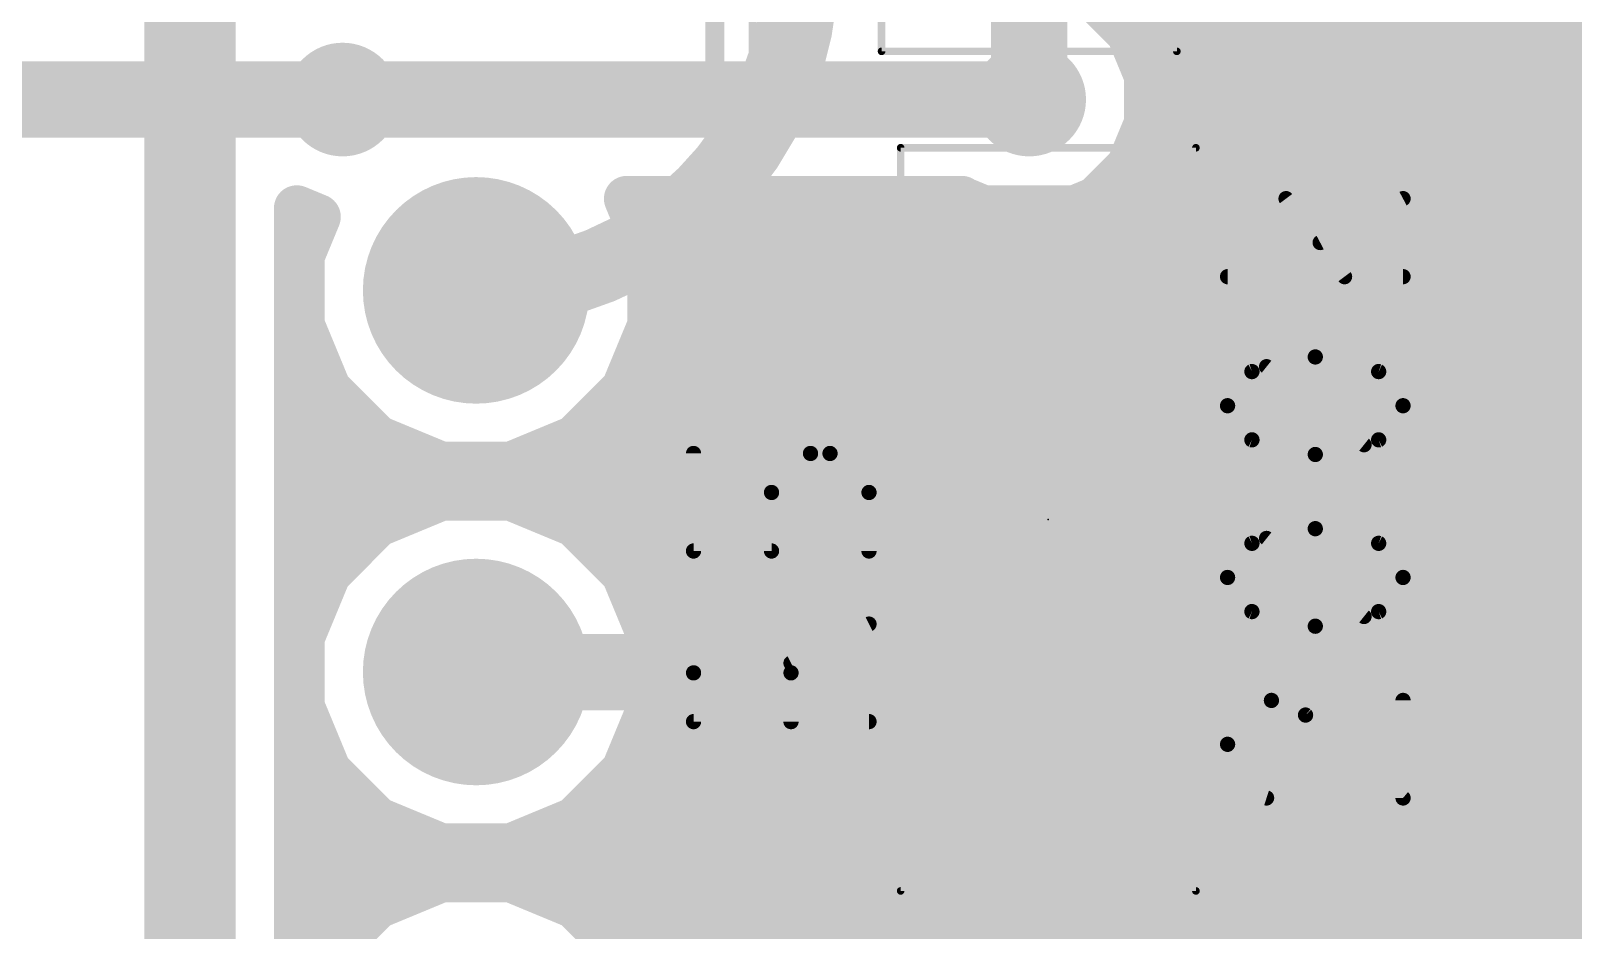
# Model space of a CAD drawing. Extents: x 1.3 to 54.7, y -2.9 to 42.9.
# Drawn here: x 36.41 to 46.67, y 18.6 to 24.59 of the extents above; entities that cross this region are included whole.
import ezdxf

# ---------------------------------------------------------------- set-up
doc = ezdxf.new("R2010")
doc.units = 0
for name, color, linetype in [('1', 12, 'CONTINUOUS'), ('16', 132, 'CONTINUOUS'), ('17', 110, 'CONTINUOUS'), ('18', 110, 'CONTINUOUS'), ('21', 253, 'CONTINUOUS'), ('23', 53, 'CONTINUOUS'), ('25', 253, 'CONTINUOUS'), ('27', 253, 'CONTINUOUS'), ('39', 12, 'CONTINUOUS'), ('51', 253, 'CONTINUOUS')]:
    doc.layers.add(name, color=color, linetype=linetype)

# ---------------------------------------------------------------- blocks, each defined once
blk = doc.blocks.new('RECT')
blk.add_solid([(-0.5, -0.5), (0.5, -0.5), (-0.5, 0.5), (0.5, 0.5)])
blk = doc.blocks.new('ROUNDP')
at = {"const_width": 0.5}
blk.add_lwpolyline([(0, -0.25, 1), (0, 0.25, 1), (0, -0.25)], format="xyb", dxfattribs=at)
blk = doc.blocks.new('ROUNDV')
at = {"const_width": 0.5}
blk.add_lwpolyline([(0, -0.25, 1), (0, 0.25, 1), (0, -0.25)], format="xyb", dxfattribs=at)

msp = doc.modelspace()

# ---------------------------------------------------------------- linework, layer by layer
at = {"layer": '1', "const_width": 0.508}
for points in [[(43.053, 24.13), (43.053, 25.502)], [(25.4, 24.13), (38.481, 24.13)], [(43.18, 22.758), (45.441, 22.758)], [(47.6, 22.733), (45.466, 22.733)], [(39.37, 20.32), (42.774, 20.32)], [(43.18, 19.914), (43.18, 17.424)]]:
    msp.add_lwpolyline(points, dxfattribs=at)
at = {"layer": '1'}
for points, const_width in [([(39.37, 22.86, 0.4142), (41.529, 25.019)], 0.508), ([(38.481, 24.003, 1), (38.481, 24.257)], 0.254), ([(42.926, 24.13, 1), (43.18, 24.13)], 0.254), ([(39.37, 22.987, 1), (39.37, 22.733)], 0.254), ([(43.18, 22.885, 1), (43.18, 22.631)], 0.254), ([(45.466, 22.733, 0.4142), (45.441, 22.758)], 0.508), ([(45.441, 22.885, 1), (45.441, 22.631)], 0.254), ([(45.441, 22.631, 1), (45.441, 22.885)], 0.254), ([(45.466, 22.86, 1), (45.466, 22.606)], 0.254), ([(45.339, 22.733, 1), (45.593, 22.733)], 0.254), ([(39.37, 20.447, 1), (39.37, 20.193)], 0.254), ([(43.18, 19.914, 0.4142), (42.774, 20.32)], 0.508), ([(42.774, 20.447, 1), (42.774, 20.193)], 0.254), ([(42.774, 20.193, 1), (42.774, 20.447)], 0.254), ([(43.307, 19.914, 1), (43.053, 19.914)], 0.254), ([(43.053, 19.914, 1), (43.307, 19.914)], 0.254)]:
    msp.add_lwpolyline(points, format="xyb", dxfattribs=dict(at, const_width=const_width))
at = {"layer": '16'}
for points, const_width in [([(37.465, 16.002), (37.465, 26.035)], 0.6096), ([(43.7182, 24.5744), (43.4974, 24.7951)], 0.3048), ([(43.6038, 24.6888), (53.4926, 24.6888)], 0.3048), ([(43.8376, 24.2861), (43.7182, 24.5744)], 0.3048), ([(43.797, 24.384), (53.4926, 24.384)], 0.3048), ([(38.481, 24.13), (43.053, 24.13)], 0.508), ([(43.8376, 23.9739), (43.8376, 24.2861)], 0.3048), ([(43.8376, 24.0792), (53.4926, 24.0792)], 0.3048), ([(43.7182, 23.6856), (43.8376, 23.9739)], 0.3048), ([(43.4974, 23.4648), (43.7182, 23.6856)], 0.3048), ([(43.7549, 23.7744), (53.4926, 23.7744)], 0.3048), ([(40.5304, 23.0908), (40.3735, 23.4696)], 0.3048), ([(40.3735, 23.4696), (42.6038, 23.4696)], 0.3048), ([(42.6038, 23.4696), (42.6086, 23.4648)], 0.3048), ([(43.5022, 23.4696), (53.4926, 23.4696)], 0.3048), ([(38.1762, 15.5574), (38.1762, 23.407)], 0.3048), ([(38.1762, 23.407), (38.3165, 23.3489)], 0.3048), ([(42.6086, 23.4648), (42.8969, 23.3454)], 0.3048), ([(43.2091, 23.3454), (43.4974, 23.4648)], 0.3048), ([(38.3165, 23.3489), (38.2096, 23.0908)], 0.3048), ([(42.8969, 23.3454), (43.2091, 23.3454)], 0.3048), ([(38.1762, 23.1648), (38.2402, 23.1648)], 0.3048), ([(40.4998, 23.1648), (53.4926, 23.1648)], 0.3048), ([(38.2096, 23.0908), (38.2096, 22.6292)], 0.3048), ([(40.5304, 22.6292), (40.5304, 23.0908)], 0.3048), ([(38.1762, 22.86), (38.2096, 22.86)], 0.3048), ([(40.5304, 22.86), (53.4926, 22.86)], 0.3048), ([(38.1762, 22.5552), (38.2402, 22.5552)], 0.3048), ([(38.2096, 22.6292), (38.3863, 22.2027)], 0.3048), ([(40.3537, 22.2027), (40.5304, 22.6292)], 0.3048), ([(40.4998, 22.5552), (53.4926, 22.5552)], 0.3048), ([(38.1762, 22.2504), (38.3665, 22.2504)], 0.3048), ([(40.3735, 22.2504), (53.4926, 22.2504)], 0.3048), ([(38.3863, 22.2027), (38.7127, 21.8763)], 0.3048), ([(40.0273, 21.8763), (40.3537, 22.2027)], 0.3048), ([(38.1762, 21.9456), (38.6433, 21.9456)], 0.3048), ([(40.0967, 21.9456), (53.4926, 21.9456)], 0.3048), ([(38.7127, 21.8763), (39.1392, 21.6996)], 0.3048), ([(39.6008, 21.6996), (40.0273, 21.8763)], 0.3048), ([(38.1762, 21.6408), (53.4926, 21.6408)], 0.3048), ([(39.1392, 21.6996), (39.6008, 21.6996)], 0.3048), ([(39.1392, 21.4804), (38.7127, 21.3037)], 0.3048), ([(39.6008, 21.4804), (39.1392, 21.4804)], 0.3048), ([(40.0273, 21.3037), (39.6008, 21.4804)], 0.3048), ([(38.1762, 21.336), (38.7906, 21.336)], 0.3048), ([(39.9494, 21.336), (53.4926, 21.336)], 0.3048), ([(38.7127, 21.3037), (38.3863, 20.9773)], 0.3048), ([(40.3537, 20.9773), (40.0273, 21.3037)], 0.3048), ([(38.1762, 21.0312), (38.4401, 21.0312)], 0.3048), ([(40.2998, 21.0312), (53.4926, 21.0312)], 0.3048), ([(38.3863, 20.9773), (38.2096, 20.5508)], 0.3048), ([(40.5304, 20.5508), (40.3537, 20.9773)], 0.3048), ([(38.1762, 20.7264), (38.2823, 20.7264)], 0.3048), ([(40.4577, 20.7264), (53.4926, 20.7264)], 0.3048), ([(38.2096, 20.5508), (38.2096, 20.0892)], 0.3048), ([(40.5304, 20.0892), (40.5304, 20.5508)], 0.3048), ([(38.1762, 20.4216), (38.2096, 20.4216)], 0.3048), ([(40.5304, 20.4216), (53.4926, 20.4216)], 0.3048), ([(38.1762, 20.1168), (38.2096, 20.1168)], 0.3048), ([(38.2096, 20.0892), (38.3863, 19.6627)], 0.3048), ([(40.3537, 19.6627), (40.5304, 20.0892)], 0.3048), ([(40.5304, 20.1168), (53.4926, 20.1168)], 0.3048), ([(38.1762, 19.812), (38.3244, 19.812)], 0.3048), ([(40.4156, 19.812), (53.4926, 19.812)], 0.3048), ([(38.3863, 19.6627), (38.7127, 19.3363)], 0.3048), ([(40.0273, 19.3363), (40.3537, 19.6627)], 0.3048), ([(38.1762, 19.5072), (38.5417, 19.5072)], 0.3048), ([(40.1983, 19.5072), (53.4926, 19.5072)], 0.3048), ([(38.7127, 19.3363), (39.1392, 19.1596)], 0.3048), ([(39.6008, 19.1596), (40.0273, 19.3363)], 0.3048), ([(38.1762, 19.2024), (39.0358, 19.2024)], 0.3048), ([(39.1392, 19.1596), (39.6008, 19.1596)], 0.3048), ([(39.7041, 19.2024), (53.4926, 19.2024)], 0.3048), ([(38.1762, 18.8976), (39.0359, 18.8976)], 0.3048), ([(39.1392, 18.9404), (38.7127, 18.7637)], 0.3048), ([(39.6008, 18.9404), (39.1392, 18.9404)], 0.3048), ([(40.0273, 18.7637), (39.6008, 18.9404)], 0.3048), ([(39.7041, 18.8976), (53.4926, 18.8976)], 0.3048), ([(38.7127, 18.7637), (38.3863, 18.4373)], 0.3048), ([(40.3537, 18.4373), (40.0273, 18.7637)], 0.3048), ([(38.1762, 18.5928), (38.5417, 18.5928)], 0.3048), ([(40.1983, 18.5928), (53.4926, 18.5928)], 0.3048)]:
    msp.add_lwpolyline(points, dxfattribs=dict(at, const_width=const_width))
for points, const_width in [([(43.6038, 24.765, 1), (43.6038, 24.6126)], 0.1524), ([(43.7885, 24.6036, 1), (43.6478, 24.5453)], 0.1524), ([(43.6643, 24.5206, 1), (43.772, 24.6283)], 0.1524), ([(43.797, 24.4602, 1), (43.797, 24.3078)], 0.1524), ([(38.481, 24.257, 1), (38.481, 24.003)], 0.254), ([(43.053, 24.003, 1), (43.053, 24.257)], 0.254), ([(43.9138, 24.2861, 1), (43.7614, 24.2861)], 0.1524), ([(43.7672, 24.2569, 1), (43.908, 24.3152)], 0.1524), ([(43.8376, 24.1554, 1), (43.8376, 24.003)], 0.1524), ([(43.7614, 23.9739, 1), (43.9138, 23.9739)], 0.1524), ([(43.908, 23.9448, 1), (43.7672, 24.0031)], 0.1524), ([(43.772, 23.6317, 1), (43.6643, 23.7394)], 0.1524), ([(43.7549, 23.8506, 1), (43.7549, 23.6982)], 0.1524), ([(43.6478, 23.7147, 1), (43.7885, 23.6564)], 0.1524), ([(40.4439, 23.4988, 1), (40.3031, 23.4404)], 0.1524), ([(40.3735, 23.5458, 1), (40.3735, 23.3934)], 0.1524), ([(42.6577, 23.5235, 1), (42.5499, 23.4157)], 0.1524), ([(42.6038, 23.3934, 1), (42.6038, 23.5458)], 0.1524), ([(43.5022, 23.5458, 1), (43.5022, 23.3934)], 0.1524), ([(38.2524, 23.407, 1), (38.1, 23.407)], 0.1524), ([(38.2054, 23.4774, 1), (38.147, 23.3366)], 0.1524), ([(42.6377, 23.5352, 1), (42.5794, 23.3944)], 0.1524), ([(42.5547, 23.411, 1), (42.6624, 23.5187)], 0.1524), ([(43.4436, 23.5187, 1), (43.5513, 23.411)], 0.1524), ([(43.5266, 23.3944, 1), (43.4683, 23.5352)], 0.1524), ([(38.3869, 23.3197, 1), (38.2461, 23.3781)], 0.1524), ([(38.2873, 23.2785, 1), (38.3457, 23.4193)], 0.1524), ([(42.8969, 23.4216, 1), (42.8969, 23.2692)], 0.1524), ([(42.8678, 23.275, 1), (42.9261, 23.4158)], 0.1524), ([(43.1799, 23.4158, 1), (43.2382, 23.275)], 0.1524), ([(43.2091, 23.2692, 1), (43.2091, 23.4216)], 0.1524), ([(38.1762, 23.241, 1), (38.1762, 23.0886)], 0.1524), ([(38.2402, 23.0886, 1), (38.2402, 23.241)], 0.1524), ([(40.4998, 23.241, 1), (40.4998, 23.0886)], 0.1524), ([(38.2858, 23.0908, 1), (38.1334, 23.0908)], 0.1524), ([(40.6066, 23.0908, 1), (40.4542, 23.0908)], 0.1524), ([(38.1392, 23.12, 1), (38.28, 23.0617)], 0.1524), ([(40.46, 23.0617, 1), (40.6008, 23.12)], 0.1524), ([(38.1762, 22.9362, 1), (38.1762, 22.7838)], 0.1524), ([(38.2096, 22.7838, 1), (38.2096, 22.9362)], 0.1524), ([(40.5304, 22.9362, 1), (40.5304, 22.7838)], 0.1524), ([(38.1762, 22.6314, 1), (38.1762, 22.479)], 0.1524), ([(38.28, 22.6583, 1), (38.1392, 22.6)], 0.1524), ([(38.1334, 22.6292, 1), (38.2858, 22.6292)], 0.1524), ([(38.2402, 22.479, 1), (38.2402, 22.6314)], 0.1524), ([(40.4998, 22.6314, 1), (40.4998, 22.479)], 0.1524), ([(40.4542, 22.6292, 1), (40.6066, 22.6292)], 0.1524), ([(40.6008, 22.6, 1), (40.46, 22.6583)], 0.1524), ([(38.1762, 22.3266, 1), (38.1762, 22.1742)], 0.1524), ([(38.3665, 22.1742, 1), (38.3665, 22.3266)], 0.1524), ([(40.3735, 22.3266, 1), (40.3735, 22.1742)], 0.1524), ([(38.4401, 22.2566, 1), (38.3324, 22.1488)], 0.1524), ([(38.3159, 22.1735, 1), (38.4567, 22.2318)], 0.1524), ([(40.2833, 22.2318, 1), (40.4241, 22.1735)], 0.1524), ([(40.4076, 22.1488, 1), (40.2999, 22.2566)], 0.1524), ([(38.1762, 22.0218, 1), (38.1762, 21.8694)], 0.1524), ([(38.6433, 21.8694, 1), (38.6433, 22.0218)], 0.1524), ([(40.0967, 22.0218, 1), (40.0967, 21.8694)], 0.1524), ([(38.7418, 21.9467, 1), (38.6835, 21.8059)], 0.1524), ([(38.6588, 21.8224, 1), (38.7666, 21.9301)], 0.1524), ([(39.9734, 21.9301, 1), (40.0812, 21.8224)], 0.1524), ([(40.0565, 21.8059, 1), (39.9982, 21.9467)], 0.1524), ([(38.1762, 21.717, 1), (38.1762, 21.5646)], 0.1524), ([(39.1392, 21.7758, 1), (39.1392, 21.6234)], 0.1524), ([(39.11, 21.6292, 1), (39.1683, 21.77)], 0.1524), ([(39.5717, 21.77, 1), (39.63, 21.6292)], 0.1524), ([(39.6008, 21.6234, 1), (39.6008, 21.7758)], 0.1524), ([(39.1392, 21.5566, 1), (39.1392, 21.4042)], 0.1524), ([(39.1683, 21.41, 1), (39.11, 21.5508)], 0.1524), ([(39.63, 21.5508, 1), (39.5717, 21.41)], 0.1524), ([(39.6008, 21.4042, 1), (39.6008, 21.5566)], 0.1524), ([(38.1762, 21.4122, 1), (38.1762, 21.2598)], 0.1524), ([(38.7906, 21.2598, 1), (38.7906, 21.4122)], 0.1524), ([(39.9494, 21.4122, 1), (39.9494, 21.2598)], 0.1524), ([(38.6835, 21.3741, 1), (38.7418, 21.2333)], 0.1524), ([(38.7666, 21.2499, 1), (38.6588, 21.3576)], 0.1524), ([(40.0812, 21.3576, 1), (39.9734, 21.2499)], 0.1524), ([(39.9982, 21.2333, 1), (40.0565, 21.3741)], 0.1524), ([(38.1762, 21.1074, 1), (38.1762, 20.955)], 0.1524), ([(38.4401, 20.955, 1), (38.4401, 21.1074)], 0.1524), ([(40.2998, 21.1074, 1), (40.2998, 20.955)], 0.1524), ([(38.3324, 21.0312, 1), (38.4401, 20.9234)], 0.1524), ([(38.4567, 20.9482, 1), (38.3159, 21.0065)], 0.1524), ([(40.4241, 21.0065, 1), (40.2833, 20.9482)], 0.1524), ([(40.2999, 20.9234, 1), (40.4076, 21.0312)], 0.1524), ([(38.1762, 20.8026, 1), (38.1762, 20.6502)], 0.1524), ([(38.2823, 20.6502, 1), (38.2823, 20.8026)], 0.1524), ([(40.4577, 20.8026, 1), (40.4577, 20.6502)], 0.1524), ([(38.2858, 20.5508, 1), (38.1334, 20.5508)], 0.1524), ([(38.1392, 20.58, 1), (38.28, 20.5217)], 0.1524), ([(40.6066, 20.5508, 1), (40.4542, 20.5508)], 0.1524), ([(40.46, 20.5217, 1), (40.6008, 20.58)], 0.1524), ([(38.1762, 20.4978, 1), (38.1762, 20.3454)], 0.1524), ([(38.2096, 20.3454, 1), (38.2096, 20.4978)], 0.1524), ([(40.5304, 20.4978, 1), (40.5304, 20.3454)], 0.1524), ([(38.1762, 20.193, 1), (38.1762, 20.0406)], 0.1524), ([(38.28, 20.1183, 1), (38.1392, 20.06)], 0.1524), ([(38.2096, 20.0406, 1), (38.2096, 20.193)], 0.1524), ([(40.5304, 20.193, 1), (40.5304, 20.0406)], 0.1524), ([(40.6008, 20.06, 1), (40.46, 20.1183)], 0.1524), ([(38.1334, 20.0892, 1), (38.2858, 20.0892)], 0.1524), ([(40.4542, 20.0892, 1), (40.6066, 20.0892)], 0.1524), ([(38.1762, 19.8882, 1), (38.1762, 19.7358)], 0.1524), ([(38.3244, 19.7358, 1), (38.3244, 19.8882)], 0.1524), ([(40.4156, 19.8882, 1), (40.4156, 19.7358)], 0.1524), ([(38.4401, 19.7166, 1), (38.3324, 19.6088)], 0.1524), ([(38.3159, 19.6335, 1), (38.4567, 19.6918)], 0.1524), ([(40.2833, 19.6918, 1), (40.4241, 19.6335)], 0.1524), ([(40.4076, 19.6088, 1), (40.2999, 19.7166)], 0.1524), ([(38.1762, 19.5834, 1), (38.1762, 19.431)], 0.1524), ([(38.5417, 19.431, 1), (38.5417, 19.5834)], 0.1524), ([(40.1983, 19.5834, 1), (40.1983, 19.431)], 0.1524), ([(38.7418, 19.4067, 1), (38.6835, 19.2659)], 0.1524), ([(38.6588, 19.2824, 1), (38.7666, 19.3901)], 0.1524), ([(39.9734, 19.3901, 1), (40.0812, 19.2824)], 0.1524), ([(40.0565, 19.2659, 1), (39.9982, 19.4067)], 0.1524), ([(38.1762, 19.2786, 1), (38.1762, 19.1262)], 0.1524), ([(39.0358, 19.1262, 1), (39.0358, 19.2786)], 0.1524), ([(39.1392, 19.2358, 1), (39.1392, 19.0834)], 0.1524), ([(39.6008, 19.0834, 1), (39.6008, 19.2358)], 0.1524), ([(39.7041, 19.2786, 1), (39.7041, 19.1262)], 0.1524), ([(39.11, 19.0892, 1), (39.1683, 19.23)], 0.1524), ([(39.5717, 19.23, 1), (39.63, 19.0892)], 0.1524), ([(38.1762, 18.9738, 1), (38.1762, 18.8214)], 0.1524), ([(39.0359, 18.8214, 1), (39.0359, 18.9738)], 0.1524), ([(39.1392, 19.0166, 1), (39.1392, 18.8642)], 0.1524), ([(39.1683, 18.87, 1), (39.11, 19.0108)], 0.1524), ([(39.63, 19.0108, 1), (39.5717, 18.87)], 0.1524), ([(39.6008, 18.8642, 1), (39.6008, 19.0166)], 0.1524), ([(39.7041, 18.9738, 1), (39.7041, 18.8214)], 0.1524), ([(38.6835, 18.8341, 1), (38.7418, 18.6933)], 0.1524), ([(38.7666, 18.7099, 1), (38.6588, 18.8176)], 0.1524), ([(40.0812, 18.8176, 1), (39.9734, 18.7099)], 0.1524), ([(39.9982, 18.6933, 1), (40.0565, 18.8341)], 0.1524), ([(38.1762, 18.669, 1), (38.1762, 18.5166)], 0.1524), ([(38.5417, 18.5166, 1), (38.5417, 18.669)], 0.1524), ([(40.1983, 18.669, 1), (40.1983, 18.5166)], 0.1524)]:
    msp.add_lwpolyline(points, format="xyb", dxfattribs=dict(at, const_width=const_width))
at = {"layer": '21', "const_width": 0.127}
msp.add_lwpolyline([(40.96, 12.32), (40.96, 28.32)], dxfattribs=at)
at = {"layer": '23'}
msp.add_point((43.18, 21.336), dxfattribs=at)
at = {"layer": '25', "const_width": 0.1016}
for points in [[(40.8178, 21.1254), (40.8178, 21.7745)], [(41.7266, 21.7745), (41.5967, 21.7745)], [(41.3371, 21.5149), (41.3371, 21.1254)], [(41.9862, 21.1254), (41.9862, 21.5149)], [(41.3371, 21.1254), (40.8178, 21.1254)], [(41.9862, 20.6389), (41.4669, 20.3793)], [(40.8178, 19.9898), (40.8178, 20.3144)], [(41.4669, 20.3144), (41.4669, 19.9898)], [(41.9862, 19.9898), (40.8178, 19.9898)]]:
    msp.add_lwpolyline(points, dxfattribs=at)
at = {"layer": '25'}
for points, const_width in [([(40.8432, 21.7745, 1), (40.7924, 21.7745)], 0.0508), ([(41.5967, 21.7745, 0.4142), (41.3371, 21.5149)], 0.1016), ([(41.5967, 21.7999, 1), (41.5967, 21.7491)], 0.0508), ([(41.5967, 21.7491, 1), (41.5967, 21.7999)], 0.0508), ([(41.9862, 21.5149, 0.4142), (41.7266, 21.7745)], 0.1016), ([(41.7266, 21.7999, 1), (41.7266, 21.7491)], 0.0508), ([(41.7266, 21.7491, 1), (41.7266, 21.7999)], 0.0508), ([(41.3625, 21.5149, 1), (41.3117, 21.5149)], 0.0508), ([(41.3117, 21.5149, 1), (41.3625, 21.5149)], 0.0508), ([(42.0116, 21.5149, 1), (41.9608, 21.5149)], 0.0508), ([(41.9608, 21.5149, 1), (42.0116, 21.5149)], 0.0508), ([(40.8178, 21.1508, 1), (40.8178, 21.1)], 0.0508), ([(41.3371, 21.1, 1), (41.3371, 21.1508)], 0.0508), ([(40.7924, 21.1254, 1), (40.8432, 21.1254)], 0.0508), ([(41.3117, 21.1254, 1), (41.3625, 21.1254)], 0.0508), ([(41.9608, 21.1254, 1), (42.0116, 21.1254)], 0.0508), ([(41.4669, 20.3144, 1), (40.8178, 20.3144)], 0.1016), ([(41.9976, 20.6162, 1), (41.9748, 20.6616)], 0.0508), ([(40.8432, 20.3144, 1), (40.7924, 20.3144)], 0.0508), ([(40.7924, 20.3144, 1), (40.8432, 20.3144)], 0.0508), ([(41.4556, 20.402, 1), (41.4783, 20.3565)], 0.0508), ([(41.4923, 20.3144, 1), (41.4415, 20.3144)], 0.0508), ([(41.4415, 20.3144, 1), (41.4923, 20.3144)], 0.0508), ([(40.8178, 20.0152, 1), (40.8178, 19.9644)], 0.0508), ([(41.9862, 19.9644, 1), (41.9862, 20.0152)], 0.0508), ([(40.7924, 19.9898, 1), (40.8432, 19.9898)], 0.0508), ([(41.4415, 19.9898, 1), (41.4923, 19.9898)], 0.0508)]:
    msp.add_lwpolyline(points, format="xyb", dxfattribs=dict(at, const_width=const_width))
at = {"layer": '27'}
for points, const_width in [([(44.7836, 23.4857, 1), (44.7429, 23.4552)], 0.0508), ([(45.5541, 23.448, 1), (45.5303, 23.4929)], 0.0508), ([(44.9786, 23.2008, 1), (45.0023, 23.1559)], 0.0508), ([(44.3738, 22.9766, 1), (44.3738, 22.9258)], 0.0508), ([(45.1324, 22.9359, 1), (45.1731, 22.9664)], 0.0508), ([(45.5422, 22.9258, 1), (45.5422, 22.9766)], 0.0508), ([(44.958, 22.4169, 0.1139), (44.5361, 22.3195)], 0.1016), ([(44.6493, 22.3718, 1), (44.6176, 22.3322)], 0.0508), ([(45.3799, 22.3195, 0.1139), (44.958, 22.4169)], 0.1016), ([(44.958, 22.4423, 1), (44.958, 22.3915)], 0.0508), ([(44.958, 22.3915, 1), (44.958, 22.4423)], 0.0508), ([(44.5361, 22.3195, 0.3205), (44.3738, 22.0923)], 0.1016), ([(44.5249, 22.3424, 1), (44.5472, 22.2967)], 0.0508), ([(44.5443, 22.2955, 1), (44.5278, 22.3436)], 0.0508), ([(45.3882, 22.3436, 1), (45.3717, 22.2955)], 0.0508), ([(45.5422, 22.0923, 0.3205), (45.3799, 22.3195)], 0.1016), ([(45.3688, 22.2967, 1), (45.3911, 22.3424)], 0.0508), ([(44.3738, 22.0923, 0.3205), (44.5361, 21.8652)], 0.1016), ([(44.3992, 22.0923, 1), (44.3484, 22.0923)], 0.0508), ([(44.3484, 22.0923, 1), (44.3992, 22.0923)], 0.0508), ([(45.3799, 21.8652, 0.3205), (45.5422, 22.0923)], 0.1016), ([(45.5676, 22.0923, 1), (45.5168, 22.0923)], 0.0508), ([(45.5168, 22.0923, 1), (45.5676, 22.0923)], 0.0508), ([(44.5472, 21.888, 1), (44.5249, 21.8423)], 0.0508), ([(44.5361, 21.8652, 0.1139), (44.958, 21.7678)], 0.1016), ([(44.5278, 21.8411, 1), (44.5443, 21.8892)], 0.0508), ([(44.958, 21.7678, 0.1139), (45.3799, 21.8652)], 0.1016), ([(45.2667, 21.8129, 1), (45.2984, 21.8525)], 0.0508), ([(45.3717, 21.8892, 1), (45.3882, 21.8411)], 0.0508), ([(45.3911, 21.8423, 1), (45.3688, 21.888)], 0.0508), ([(44.958, 21.7932, 1), (44.958, 21.7424)], 0.0508), ([(44.958, 21.7424, 1), (44.958, 21.7932)], 0.0508), ([(44.958, 21.2739, 0.1139), (44.5361, 21.1765)], 0.1016), ([(44.6493, 21.2288, 1), (44.6176, 21.1892)], 0.0508), ([(45.3799, 21.1765, 0.1139), (44.958, 21.2739)], 0.1016), ([(44.958, 21.2993, 1), (44.958, 21.2485)], 0.0508), ([(44.958, 21.2485, 1), (44.958, 21.2993)], 0.0508), ([(44.5361, 21.1765, 0.3205), (44.3738, 20.9494)], 0.1016), ([(44.5249, 21.1994, 1), (44.5472, 21.1537)], 0.0508), ([(44.5443, 21.1525, 1), (44.5278, 21.2006)], 0.0508), ([(45.3882, 21.2006, 1), (45.3717, 21.1525)], 0.0508), ([(45.5422, 20.9494, 0.3205), (45.3799, 21.1765)], 0.1016), ([(45.3688, 21.1537, 1), (45.3911, 21.1994)], 0.0508), ([(44.3738, 20.9494, 0.3205), (44.5361, 20.7222)], 0.1016), ([(44.3992, 20.9493, 1), (44.3484, 20.9494)], 0.0508), ([(44.3484, 20.9493, 1), (44.3992, 20.9494)], 0.0508), ([(45.3799, 20.7222, 0.3205), (45.5422, 20.9494)], 0.1016), ([(45.5676, 20.9493, 1), (45.5168, 20.9494)], 0.0508), ([(45.5168, 20.9493, 1), (45.5676, 20.9494)], 0.0508), ([(44.5472, 20.745, 1), (44.5249, 20.6993)], 0.0508), ([(44.5361, 20.7222, 0.1139), (44.958, 20.6248)], 0.1016), ([(44.5278, 20.6981, 1), (44.5443, 20.7462)], 0.0508), ([(44.958, 20.6248, 0.1139), (45.3799, 20.7222)], 0.1016), ([(45.3717, 20.7462, 1), (45.3882, 20.6981)], 0.0508), ([(45.3911, 20.6993, 1), (45.3688, 20.745)], 0.0508), ([(44.958, 20.6502, 1), (44.958, 20.5994)], 0.0508), ([(44.958, 20.5994, 1), (44.958, 20.6502)], 0.0508), ([(45.2667, 20.6699, 1), (45.2984, 20.7095)], 0.0508), ([(44.6659, 20.1309, 0.4142), (44.3738, 19.8388)], 0.1016), ([(44.8931, 20.0335, 0.2053), (44.6659, 20.1309)], 0.1016), ([(44.6659, 20.1563, 1), (44.6659, 20.1055)], 0.0508), ([(44.6659, 20.1055, 1), (44.6659, 20.1563)], 0.0508), ([(45.5676, 20.1309, 1), (45.5168, 20.1309)], 0.0508), ([(44.9095, 20.0529, 1), (44.8766, 20.0142)], 0.0508), ([(44.8747, 20.016, 1), (44.9115, 20.0511)], 0.0508), ([(44.3738, 19.8388, 0.3252), (44.6334, 19.4818)], 0.1016), ([(44.3992, 19.8388, 1), (44.3484, 19.8388)], 0.0508), ([(44.3484, 19.8388, 1), (44.3992, 19.8388)], 0.0508), ([(44.6256, 19.4576, 1), (44.6413, 19.506)], 0.0508), ([(45.5257, 19.4624, 1), (45.5587, 19.5012)], 0.0508), ([(45.5168, 19.4818, 1), (45.5676, 19.4818)], 0.0508)]:
    msp.add_lwpolyline(points, format="xyb", dxfattribs=dict(at, const_width=const_width))
at = {"layer": '27', "const_width": 0.1016}
for points in [[(44.7633, 23.4704), (45.1527, 22.9512)], [(45.5422, 23.4704), (44.9905, 23.1783)], [(45.5422, 22.9512), (44.3738, 22.9512)], [(45.2826, 21.8327), (44.6334, 22.352)], [(45.2826, 20.6897), (44.6334, 21.209)], [(45.5422, 19.4818), (45.5422, 20.1309)], [(44.8931, 20.0335), (45.5422, 19.4818)]]:
    msp.add_lwpolyline(points, dxfattribs=at)
at = {"layer": '39'}
for points, const_width in [([(41.21, 11.07), (41.21, 29.57)], 0.05), ([(42.07, 24.451), (42.07, 29.397)], 0.0508), ([(44.036, 29.397), (44.036, 24.451)], 0.0508), ([(44.036, 24.451), (42.07, 24.451)], 0.0508), ([(42.197, 18.863), (42.197, 23.809)], 0.0508), ([(42.197, 23.809), (44.163, 23.809)], 0.0508), ([(44.163, 23.809), (44.163, 18.863)], 0.0508), ([(44.163, 18.863), (42.197, 18.863)], 0.0508)]:
    msp.add_lwpolyline(points, dxfattribs=dict(at, const_width=const_width))
at = {"layer": '39', "const_width": 0.0254}
for points in [[(42.07, 24.4637, 1), (42.07, 24.4383)], [(42.0573, 24.451, 1), (42.0827, 24.451)], [(44.0233, 24.451, 1), (44.0487, 24.451)], [(44.036, 24.4383, 1), (44.036, 24.4637)], [(42.2097, 23.809, 1), (42.1843, 23.809)], [(42.197, 23.8217, 1), (42.197, 23.7963)], [(44.1757, 23.809, 1), (44.1503, 23.809)], [(44.163, 23.7963, 1), (44.163, 23.8217)], [(42.197, 18.8757, 1), (42.197, 18.8503)], [(42.1843, 18.863, 1), (42.2097, 18.863)], [(44.1503, 18.863, 1), (44.1757, 18.863)], [(44.163, 18.8503, 1), (44.163, 18.8757)]]:
    msp.add_lwpolyline(points, format="xyb", dxfattribs=at)
at = {"layer": '51'}
for points, const_width in [([(40.96, 12.32), (40.96, 28.32)], 0.127), ([(42.3672, 22.2885), (42.3672, 20.3708)], 0.1524), ([(43.9928, 22.2885), (43.9928, 20.3708)], 0.1524)]:
    msp.add_lwpolyline(points, dxfattribs=dict(at, const_width=const_width))
at = {"layer": '51', "const_width": 0.0762}
for points in [[(42.4053, 22.2885, 1), (42.3291, 22.2885)], [(44.0309, 22.2885, 1), (43.9547, 22.2885)], [(42.3291, 20.3708, 1), (42.4053, 20.3708)], [(43.9547, 20.3708, 1), (44.0309, 20.3708)]]:
    msp.add_lwpolyline(points, format="xyb", dxfattribs=at)

# ---------------------------------------------------------------- block references
at = {"layer": '1', "xscale": 1.6, "yscale": 1.803, "rotation": 90}
for p in [(43.18, 22.758), (43.18, 19.914)]:
    msp.add_blockref('RECT', p, dxfattribs=at)
at = {"layer": '17', "xscale": 1.508, "yscale": 1.508, "rotation": 90}
for p in [(39.37, 22.86), (39.37, 22.86), (39.37, 20.32), (39.37, 20.32)]:
    msp.add_blockref('ROUNDP', p, dxfattribs=at)
at = {"layer": '18', "xscale": 0.7564, "yscale": 0.7564}
for p in [(38.481, 24.13), (38.481, 24.13), (43.053, 24.13), (43.053, 24.13), (45.466, 22.733), (45.466, 22.733)]:
    msp.add_blockref('ROUNDV', p, dxfattribs=at)
at = {"layer": '51', "xscale": 0.7366, "yscale": 1.7526, "rotation": 90}
for p in [(43.18, 22.6568), (43.18, 20.0152)]:
    msp.add_blockref('RECT', p, dxfattribs=at)

doc.saveas('drawing.dxf')
